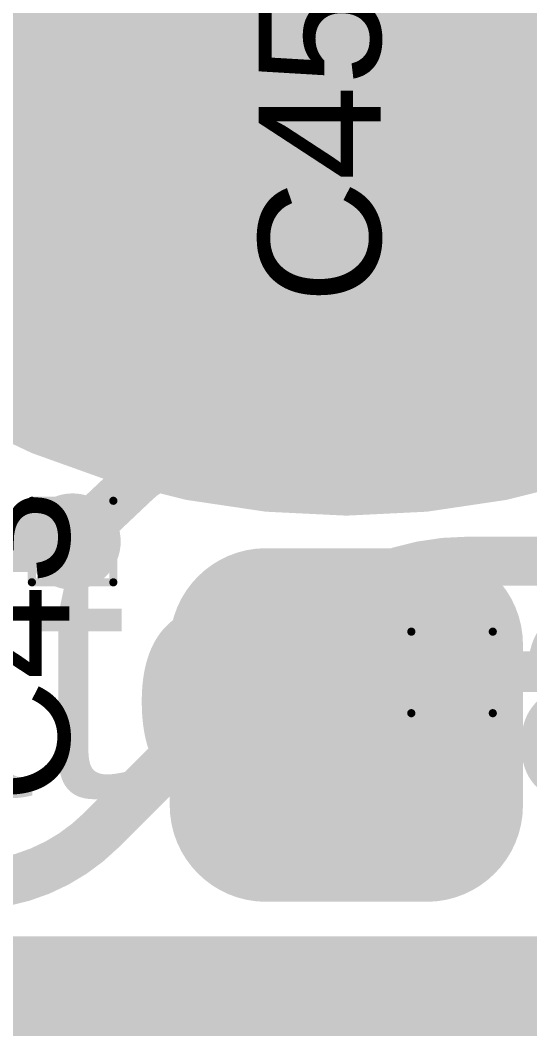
# Model space of a CAD drawing. Header units: inches. Extents: x -17 to 443, y -40 to 218.
# Drawn here: x 2.66 to 5.84, y 15.25 to 21.54 of the extents above; entities that cross this region are included whole.
import ezdxf

# ---------------------------------------------------------------- set-up
doc = ezdxf.new("R2010")
doc.units = ezdxf.units.IN
for name, color, linetype in [('Bottom Layer', 5, 'Continuous'), ('Bottom Paste', 16, 'Continuous'), ('Bottom Solder', 6, 'Continuous'), ('Drill Drawing', 1, 'Continuous'), ('Fabrication', 76, 'Continuous'), ('Top Layer', 1, 'Continuous'), ('Top Overlay', 2, 'Continuous'), ('Top Paste', 8, 'Continuous'), ('Top Solder', 216, 'Continuous'), ('Via Holes', 16, 'Continuous')]:
    doc.layers.add(name, color=color, linetype=linetype)
doc.styles.add('Arial', font='', dxfattribs={"height": 0.2})
doc.styles.get('Arial').set_extended_font_data('Arial')

# ---------------------------------------------------------------- blocks, each defined once
blk = doc.blocks.new('SEMG_PAD_B_64')
at = {"layer": 'Bottom Layer'}
h = blk.add_hatch(color=5, dxfattribs=at)
edge = h.paths.add_edge_path()
edge.add_arc((-3.15, 0.0128), 2.1, 90, 270)
edge.add_line((-3.15, -2.0872), (3.15, -2.0872))
edge.add_arc((3.15, 0.0128), 2.1, 270, 450)
edge.add_line((3.15, 2.1128), (-3.15, 2.1128))
h = blk.add_hatch(color=5, dxfattribs=at)
edge = h.paths.add_edge_path()
edge.add_arc((0, -9.9872), 5, 0, 360)
at = {"layer": 'Bottom Paste'}
h = blk.add_hatch(color=16, dxfattribs=at)
edge = h.paths.add_edge_path()
edge.add_arc((-3.15, 0.0128), 2.1, 90, 270)
edge.add_line((-3.15, -2.0872), (3.15, -2.0872))
edge.add_arc((3.15, 0.0128), 2.1, 270, 450)
edge.add_line((3.15, 2.1128), (-3.15, 2.1128))
h = blk.add_hatch(color=16, dxfattribs=at)
edge = h.paths.add_edge_path()
edge.add_arc((0, -9.9872), 5, 0, 360)
at = {"layer": 'Bottom Solder'}
h = blk.add_hatch(color=6, dxfattribs=at)
edge = h.paths.add_edge_path()
edge.add_arc((-3.15, 0.0128), 2.2016, 90, 270)
edge.add_line((-3.15, -2.1888), (3.15, -2.1888))
edge.add_arc((3.15, 0.0128), 2.2016, 270, 450)
edge.add_line((3.15, 2.2144), (-3.15, 2.2144))
h = blk.add_hatch(color=6, dxfattribs=at)
edge = h.paths.add_edge_path()
edge.add_arc((0, -9.9872), 5.1016, 0, 360)
blk = doc.blocks.new('T____P____SMD_3_P____204')
at = {"layer": 'Top Layer'}
h = blk.add_hatch(color=1, dxfattribs=at)
edge = h.paths.add_edge_path()
edge.add_arc((-1, 0), 1, 90, 270)
edge.add_line((-1, -1), (1, -1))
edge.add_arc((1, 0), 1, 270, 450)
edge.add_line((1, 1), (-1, 1))
h = blk.add_hatch(color=1, dxfattribs=at)
edge = h.paths.add_edge_path()
edge.add_arc((-0.5, -2.04), 0.5, 90, 180)
edge.add_line((-1, -2.04), (-1, -3.04))
edge.add_arc((-0.5, -3.04), 0.5, 180, 270)
edge.add_line((-0.5, -3.54), (0.5, -3.54))
edge.add_arc((0.5, -3.04), 0.5, 270, 360)
edge.add_line((1, -3.04), (1, -2.04))
edge.add_arc((0.5, -2.04), 0.5, 0, 90)
edge.add_line((0.5, -1.54), (-0.5, -1.54))
at = {"layer": 'Top Paste'}
h = blk.add_hatch(color=8, dxfattribs=at)
edge = h.paths.add_edge_path()
edge.add_arc((-1, 0), 1, 90, 270)
edge.add_line((-1, -1), (1, -1))
edge.add_arc((1, 0), 1, 270, 450)
edge.add_line((1, 1), (-1, 1))
h = blk.add_hatch(color=8, dxfattribs=at)
edge = h.paths.add_edge_path()
edge.add_arc((-0.5, -2.04), 0.5, 90, 180)
edge.add_line((-1, -2.04), (-1, -3.04))
edge.add_arc((-0.5, -3.04), 0.5, 180, 270)
edge.add_line((-0.5, -3.54), (0.5, -3.54))
edge.add_arc((0.5, -3.04), 0.5, 270, 360)
edge.add_line((1, -3.04), (1, -2.04))
edge.add_arc((0.5, -2.04), 0.5, 0, 90)
edge.add_line((0.5, -1.54), (-0.5, -1.54))
at = {"layer": 'Top Solder'}
h = blk.add_hatch(color=216, dxfattribs=at)
edge = h.paths.add_edge_path()
edge.add_arc((-1, 0), 1.1016, 90, 270)
edge.add_line((-1, -1.1016), (1, -1.1016))
edge.add_arc((1, 0), 1.1016, 270, 450)
edge.add_line((1, 1.1016), (-1, 1.1016))
h = blk.add_hatch(color=216, dxfattribs=at)
edge = h.paths.add_edge_path()
edge.add_arc((-0.5, -2.04), 0.6016, 90, 180)
edge.add_line((-1.1016, -2.04), (-1.1016, -3.04))
edge.add_arc((-0.5, -3.04), 0.6016, 180, 270)
edge.add_line((-0.5, -3.6416), (0.5, -3.6416))
edge.add_arc((0.5, -3.04), 0.6016, 270, 360)
edge.add_line((1.1016, -3.04), (1.1016, -2.04))
edge.add_arc((0.5, -2.04), 0.6016, 0, 90)
edge.add_line((0.5, -1.4384), (-0.5, -1.4384))
blk = doc.blocks.new('C___0603_219')
at = {"layer": 'Top Layer'}
for points in [[(-0.381, 0.4445), (-0.381, -0.4445), (-1.143, -0.4445), (-1.143, 0.4445)], [(1.143, 0.4445), (1.143, -0.4445), (0.381, -0.4445), (0.381, 0.4445)]]:
    blk.add_hatch(color=1, dxfattribs=at).paths.add_polyline_path(points)
at = {"layer": 'Top Paste'}
for points in [[(-0.381, 0.4445), (-0.381, -0.4445), (-1.143, -0.4445), (-1.143, 0.4445)], [(1.143, 0.4445), (1.143, -0.4445), (0.381, -0.4445), (0.381, 0.4445)]]:
    blk.add_hatch(color=8, dxfattribs=at).paths.add_polyline_path(points)
at = {"layer": 'Top Solder'}
for points in [[(-0.321, 0.5045), (-0.321, -0.5045), (-1.203, -0.5045), (-1.203, 0.5045)], [(1.203, 0.5045), (1.203, -0.5045), (0.321, -0.5045), (0.321, 0.5045)]]:
    blk.add_hatch(color=216, dxfattribs=at).paths.add_polyline_path(points)
at = {"layer": 'Top Overlay'}
for points in [[(-0.4572, 0.5334, 0.127, 0.127, 0), (-1.2446, 0.5334, 0.127, 0.127, 0)], [(-1.2446, -0.5334, 0.127, 0.127, 0), (-1.2446, 0.5334, 0.127, 0.127, 0)], [(1.2446, 0.5334, 0.127, 0.127, 0), (0.4572, 0.5334, 0.127, 0.127, 0)], [(1.2446, -0.5334, 0.127, 0.127, 0), (1.2446, 0.5334, 0.127, 0.127, 0)], [(-0.4572, -0.5334, 0.127, 0.127, 0), (-1.2446, -0.5334, 0.127, 0.127, 0)], [(1.2446, -0.5334, 0.127, 0.127, 0), (0.4572, -0.5334, 0.127, 0.127, 0)]]:
    blk.add_lwpolyline(points, format="xyseb", dxfattribs=at)
for points in [[(-1.2764, 0.5334, 0.0635, 0.0635, 1), (-1.2128, 0.5334, 0.0635, 0.0635, 1)], [(-1.2764, 0.5334, 0.0635, 0.0635, 1), (-1.2128, 0.5334, 0.0635, 0.0635, 1)], [(-0.4889, 0.5334, 0.0635, 0.0635, 1), (-0.4254, 0.5334, 0.0635, 0.0635, 1)], [(0.4254, 0.5334, 0.0635, 0.0635, 1), (0.4889, 0.5334, 0.0635, 0.0635, 1)], [(1.2128, 0.5334, 0.0635, 0.0635, 1), (1.2764, 0.5334, 0.0635, 0.0635, 1)], [(1.2128, 0.5334, 0.0635, 0.0635, 1), (1.2764, 0.5334, 0.0635, 0.0635, 1)], [(-1.2764, -0.5334, 0.0635, 0.0635, 1), (-1.2128, -0.5334, 0.0635, 0.0635, 1)], [(-1.2764, -0.5334, 0.0635, 0.0635, 1), (-1.2128, -0.5334, 0.0635, 0.0635, 1)], [(-0.4889, -0.5334, 0.0635, 0.0635, 1), (-0.4254, -0.5334, 0.0635, 0.0635, 1)], [(0.4254, -0.5334, 0.0635, 0.0635, 1), (0.4889, -0.5334, 0.0635, 0.0635, 1)], [(1.2128, -0.5334, 0.0635, 0.0635, 1), (1.2764, -0.5334, 0.0635, 0.0635, 1)], [(1.2128, -0.5334, 0.0635, 0.0635, 1), (1.2764, -0.5334, 0.0635, 0.0635, 1)]]:
    blk.add_lwpolyline(points, format="xyseb", close=True, dxfattribs=at)

msp = doc.modelspace()

# ---------------------------------------------------------------- hatches: boundary and pattern name
at = {"layer": 'Bottom Layer'}
h = msp.add_hatch(color=5, dxfattribs=at)
edge = h.paths.add_edge_path()
edge.add_arc((2.992, 18.2879), 0.3, 0, 360)
h = msp.add_hatch(color=5, dxfattribs=at)
edge = h.paths.add_edge_path()
edge.add_arc((5.3583, 17.4725), 0.3, 0, 360)
at = {"layer": 'Top Layer'}
h = msp.add_hatch(color=1, dxfattribs=at)
edge = h.paths.add_edge_path()
edge.add_arc((2.992, 18.2879), 0.3, 0, 360)
h = msp.add_hatch(color=1, dxfattribs=at)
edge = h.paths.add_edge_path()
edge.add_arc((5.3583, 17.4725), 0.3, 0, 360)
at = {"layer": 'Via Holes'}
h = msp.add_hatch(color=7, dxfattribs=at)
edge = h.paths.add_edge_path()
edge.add_arc((2.992, 18.2879), 0.15, 0, 360)
h = msp.add_hatch(color=7, dxfattribs=at)
edge = h.paths.add_edge_path()
edge.add_arc((5.3583, 17.4725), 0.15, 0, 360)

# ---------------------------------------------------------------- linework, layer by layer
at = {"layer": 'Bottom Layer'}
for points in [[(1.9623, 18.2879, 0.381, 0.381, 0), (2.992, 18.2879, 0.381, 0.381, 0)], [(4.4197, 17.7382, 0.3048, 0.3048, -0.198715), (5.4532, 18.1658, 0.3048, 0.3048, 0)], [(5.4532, 18.1658, 0.3048, 0.3048, 0), (6.088, 18.1658, 0.3048, 0.3048, 0)], [(3.1729, 16.4914, 0.3048, 0.3048, 0), (4.4189, 17.7374, 0.3048, 0.3048, 0)], [(4.4189, 17.7374, 0.3048, 0.3048, -0.00019), (4.4197, 17.7382, 0.3048, 0.3048, 0)], [(5.3624, 17.4765, 0.254, 0.254, 0), (9.868, 17.4765, 0.254, 0.254, 0)], [(3.1722, 16.4907, 0.3048, 0.3048, -0.198707), (2.3377, 16.1454, 0.3048, 0.3048, 0)], [(3.1729, 16.4914, 0.3048, 0.3048, -0.000198), (3.1722, 16.4907, 0.3048, 0.3048, 0)]]:
    msp.add_lwpolyline(points, format="xyseb", dxfattribs=at)
for points in [[(2.8967, 18.2879, 0.1905, 0.1905, 1), (3.0872, 18.2879, 0.1905, 0.1905, 1)], [(5.377, 18.1658, 0.1524, 0.1524, 1), (5.5294, 18.1658, 0.1524, 0.1524, 1)], [(5.377, 18.1658, 0.1524, 0.1524, 1), (5.5294, 18.1658, 0.1524, 0.1524, 1)], [(4.3427, 17.7374, 0.1524, 0.1524, 1), (4.4951, 17.7374, 0.1524, 0.1524, 1)], [(4.3427, 17.7374, 0.1524, 0.1524, 1), (4.4951, 17.7374, 0.1524, 0.1524, 1)], [(4.3435, 17.7382, 0.1524, 0.1524, 1), (4.4959, 17.7382, 0.1524, 0.1524, 1)], [(4.3435, 17.7382, 0.1524, 0.1524, 1), (4.4959, 17.7382, 0.1524, 0.1524, 1)], [(5.2989, 17.4765, 0.127, 0.127, 1), (5.4259, 17.4765, 0.127, 0.127, 1)], [(3.096, 16.4907, 0.1524, 0.1524, 1), (3.2484, 16.4907, 0.1524, 0.1524, 1)], [(3.096, 16.4907, 0.1524, 0.1524, 1), (3.2484, 16.4907, 0.1524, 0.1524, 1)], [(3.0967, 16.4914, 0.1524, 0.1524, 1), (3.2491, 16.4914, 0.1524, 0.1524, 1)], [(3.0967, 16.4914, 0.1524, 0.1524, 1), (3.2491, 16.4914, 0.1524, 0.1524, 1)]]:
    msp.add_lwpolyline(points, format="xyseb", close=True, dxfattribs=at)
at = {"layer": 'Drill Drawing'}
for points in [[(2.738, 18.5419, 0.0508, 0.0508, 0), (3.246, 18.5419, 0.0508, 0.0508, 0)], [(2.738, 18.0339, 0.0508, 0.0508, 0), (2.738, 18.5419, 0.0508, 0.0508, 0)], [(3.246, 18.0339, 0.0508, 0.0508, 0), (3.246, 18.5419, 0.0508, 0.0508, 0)], [(2.738, 18.0339, 0.0508, 0.0508, 0), (3.246, 18.0339, 0.0508, 0.0508, 0)], [(5.1043, 17.7265, 0.0508, 0.0508, 0), (5.6123, 17.7265, 0.0508, 0.0508, 0)], [(5.1043, 17.2185, 0.0508, 0.0508, 0), (5.1043, 17.7265, 0.0508, 0.0508, 0)], [(5.6123, 17.2185, 0.0508, 0.0508, 0), (5.6123, 17.7265, 0.0508, 0.0508, 0)], [(5.1043, 17.2185, 0.0508, 0.0508, 0), (5.6123, 17.2185, 0.0508, 0.0508, 0)]]:
    msp.add_lwpolyline(points, format="xyseb", dxfattribs=at)
for points in [[(2.7253, 18.5419, 0.0254, 0.0254, 1), (2.7507, 18.5419, 0.0254, 0.0254, 1)], [(2.7253, 18.5419, 0.0254, 0.0254, 1), (2.7507, 18.5419, 0.0254, 0.0254, 1)], [(3.2333, 18.5419, 0.0254, 0.0254, 1), (3.2587, 18.5419, 0.0254, 0.0254, 1)], [(3.2333, 18.5419, 0.0254, 0.0254, 1), (3.2587, 18.5419, 0.0254, 0.0254, 1)], [(2.7253, 18.0339, 0.0254, 0.0254, 1), (2.7507, 18.0339, 0.0254, 0.0254, 1)], [(2.7253, 18.0339, 0.0254, 0.0254, 1), (2.7507, 18.0339, 0.0254, 0.0254, 1)], [(3.2333, 18.0339, 0.0254, 0.0254, 1), (3.2587, 18.0339, 0.0254, 0.0254, 1)], [(3.2333, 18.0339, 0.0254, 0.0254, 1), (3.2587, 18.0339, 0.0254, 0.0254, 1)], [(5.0916, 17.7265, 0.0254, 0.0254, 1), (5.117, 17.7265, 0.0254, 0.0254, 1)], [(5.0916, 17.7265, 0.0254, 0.0254, 1), (5.117, 17.7265, 0.0254, 0.0254, 1)], [(5.5996, 17.7265, 0.0254, 0.0254, 1), (5.625, 17.7265, 0.0254, 0.0254, 1)], [(5.5996, 17.7265, 0.0254, 0.0254, 1), (5.625, 17.7265, 0.0254, 0.0254, 1)], [(5.0916, 17.2185, 0.0254, 0.0254, 1), (5.117, 17.2185, 0.0254, 0.0254, 1)], [(5.0916, 17.2185, 0.0254, 0.0254, 1), (5.117, 17.2185, 0.0254, 0.0254, 1)], [(5.5996, 17.2185, 0.0254, 0.0254, 1), (5.625, 17.2185, 0.0254, 0.0254, 1)], [(5.5996, 17.2185, 0.0254, 0.0254, 1), (5.625, 17.2185, 0.0254, 0.0254, 1)]]:
    msp.add_lwpolyline(points, format="xyseb", close=True, dxfattribs=at)
at = {"layer": 'Fabrication'}
msp.add_lwpolyline([(9.699, 23.5762, 0.254, 0.254, 1), (-0.301, 23.5762, 0.254, 0.254, 1)], format="xyseb", close=True, dxfattribs=at)
msp.add_lwpolyline([(1.545, 15.7018, 0.254, 0.254, 0), (7.853, 15.7018, 0.254, 0.254, 0)], format="xyseb", dxfattribs=at)
at = {"layer": 'Top Layer'}
for points in [[(4.6719, 19.3759, 0.3048, 0.3048, 0), (4.6719, 27.4681, 0.3048, 0.3048, 0)], [(4.0981, 19.6745, 0.3048, 0.3048, 0), (4.0981, 25.8213, 0.3048, 0.3048, 0)], [(1.8097, 20.262, 0.508, 0.508, 0), (3.1583, 20.262, 0.508, 0.508, 0)], [(4.0981, 19.6745, 0.3048, 0.3048, -0.414206), (3.7933, 19.3697, 0.3048, 0.3048, 0)], [(2.3377, 18.8022, 0.3048, 0.3048, -0.414214), (2.9052, 19.3697, 0.3048, 0.3048, 0)], [(2.9052, 19.3697, 0.3048, 0.3048, 0), (3.7933, 19.3697, 0.3048, 0.3048, 0)], [(4.6719, 19.3759, 0.3048, 0.3048, -0.414214), (4.0981, 18.8022, 0.3048, 0.3048, 0)], [(3.387, 18.6615, 0.3048, 0.3048, -0.191679), (3.7403, 18.8022, 0.3048, 0.3048, 0)], [(3.7403, 18.8022, 0.3048, 0.3048, 0), (4.0981, 18.8022, 0.3048, 0.3048, 0)], [(2.992, 18.2879, 0.3048, 0.3048, 0), (3.387, 18.6615, 0.3048, 0.3048, 0)], [(4.7485, 17.0955, 0.508, 0.508, 0), (5.3543, 17.0955, 0.508, 0.508, 0)], [(5.3543, 17.0955, 0.508, 0.508, 0), (5.3583, 17.0915, 0.508, 0.508, 0)], [(4.7485, 17.0955, 0.3048, 0.3048, -0.414214), (4.6991, 17.1449, 0.3048, 0.3048, 0)], [(6.2459, 15.4577, 0.3048, 0.3048, -0.156726), (5.5666, 14.7784, 0.3048, 0.3048, 0)]]:
    msp.add_lwpolyline(points, format="xyseb", dxfattribs=at)
for points in [[(3.0313, 20.262, 0.254, 0.254, 1), (3.2853, 20.262, 0.254, 0.254, 1)], [(4.0219, 19.6745, 0.1524, 0.1524, 1), (4.1743, 19.6745, 0.1524, 0.1524, 1)], [(4.0219, 19.6745, 0.1524, 0.1524, 1), (4.1743, 19.6745, 0.1524, 0.1524, 1)], [(2.829, 19.3697, 0.1524, 0.1524, 1), (2.9814, 19.3697, 0.1524, 0.1524, 1)], [(2.829, 19.3697, 0.1524, 0.1524, 1), (2.9814, 19.3697, 0.1524, 0.1524, 1)], [(3.7171, 19.3697, 0.1524, 0.1524, 1), (3.8695, 19.3697, 0.1524, 0.1524, 1)], [(3.7171, 19.3697, 0.1524, 0.1524, 1), (3.8695, 19.3697, 0.1524, 0.1524, 1)], [(4.5957, 19.3759, 0.1524, 0.1524, 1), (4.7481, 19.3759, 0.1524, 0.1524, 1)], [(4.5957, 19.3759, 0.1524, 0.1524, 1), (4.7481, 19.3759, 0.1524, 0.1524, 1)], [(3.6641, 18.8022, 0.1524, 0.1524, 1), (3.8165, 18.8022, 0.1524, 0.1524, 1)], [(3.6641, 18.8022, 0.1524, 0.1524, 1), (3.8165, 18.8022, 0.1524, 0.1524, 1)], [(4.0219, 18.8022, 0.1524, 0.1524, 1), (4.1743, 18.8022, 0.1524, 0.1524, 1)], [(4.0219, 18.8022, 0.1524, 0.1524, 1), (4.1743, 18.8022, 0.1524, 0.1524, 1)], [(3.3108, 18.6615, 0.1524, 0.1524, 1), (3.4632, 18.6615, 0.1524, 0.1524, 1)], [(3.3108, 18.6615, 0.1524, 0.1524, 1), (3.4632, 18.6615, 0.1524, 0.1524, 1)], [(2.9158, 18.2879, 0.1524, 0.1524, 1), (3.0682, 18.2879, 0.1524, 0.1524, 1)], [(4.6215, 17.0955, 0.254, 0.254, 1), (4.8755, 17.0955, 0.254, 0.254, 1)], [(5.2273, 17.0955, 0.254, 0.254, 1), (5.4813, 17.0955, 0.254, 0.254, 1)], [(5.2273, 17.0955, 0.254, 0.254, 1), (5.4813, 17.0955, 0.254, 0.254, 1)], [(5.2313, 17.0915, 0.254, 0.254, 1), (5.4853, 17.0915, 0.254, 0.254, 1)], [(4.6229, 17.1449, 0.1524, 0.1524, 1), (4.7753, 17.1449, 0.1524, 0.1524, 1)], [(4.6723, 17.0955, 0.1524, 0.1524, 1), (4.8247, 17.0955, 0.1524, 0.1524, 1)]]:
    msp.add_lwpolyline(points, format="xyseb", close=True, dxfattribs=at)

# ---------------------------------------------------------------- block references
for name, p, rotation in [('SEMG_PAD_B_64', (4.699, 13.589), 180), ('C___0603_219', (3.1837, 21.0325), 270), ('T____P____SMD_3_P____204', (4.699, 14.6049), 180)]:
    msp.add_blockref(name, p, dxfattribs=dict(rotation=rotation))

# ---------------------------------------------------------------- texts
at = {"layer": 'Fabrication', "style": 'Arial'}
msp.add_text('Material', height=1.524, rotation=360, dxfattribs=at).set_placement((-0.2158, 16.6996))
at = {"layer": 'Top Overlay', "style": 'Arial'}
for s, p in [('C45', (4.9133, 19.7686)), ('C43', (2.9709, 16.6572))]:
    msp.add_text(s, height=0.762, rotation=90, dxfattribs=at).set_placement(p)

doc.saveas('drawing.dxf')
